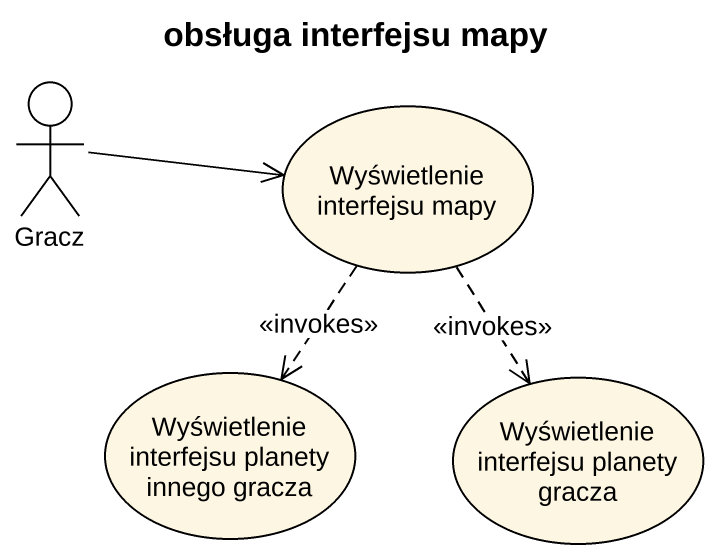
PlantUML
@startuml
title obsługa interfejsu mapy
actor Gracz
usecase "Wyświetlenie interfejsu mapy" as Wyświetlenie_interfejsu_mapy
usecase "Wyświetlenie interfejsu planety innego gracza" as Wyświetlenie_interfejsu
usecase "Wyświetlenie interfejsu planety gracza" as Wyświetlenie_interfejsu_2
Gracz -right-> Wyświetlenie_interfejsu_mapy
Wyświetlenie_interfejsu_mapy ..> Wyświetlenie_interfejsu : <<invokes>>
Wyświetlenie_interfejsu_mapy ..> Wyświetlenie_interfejsu_2 : <<invokes>>
@enduml
